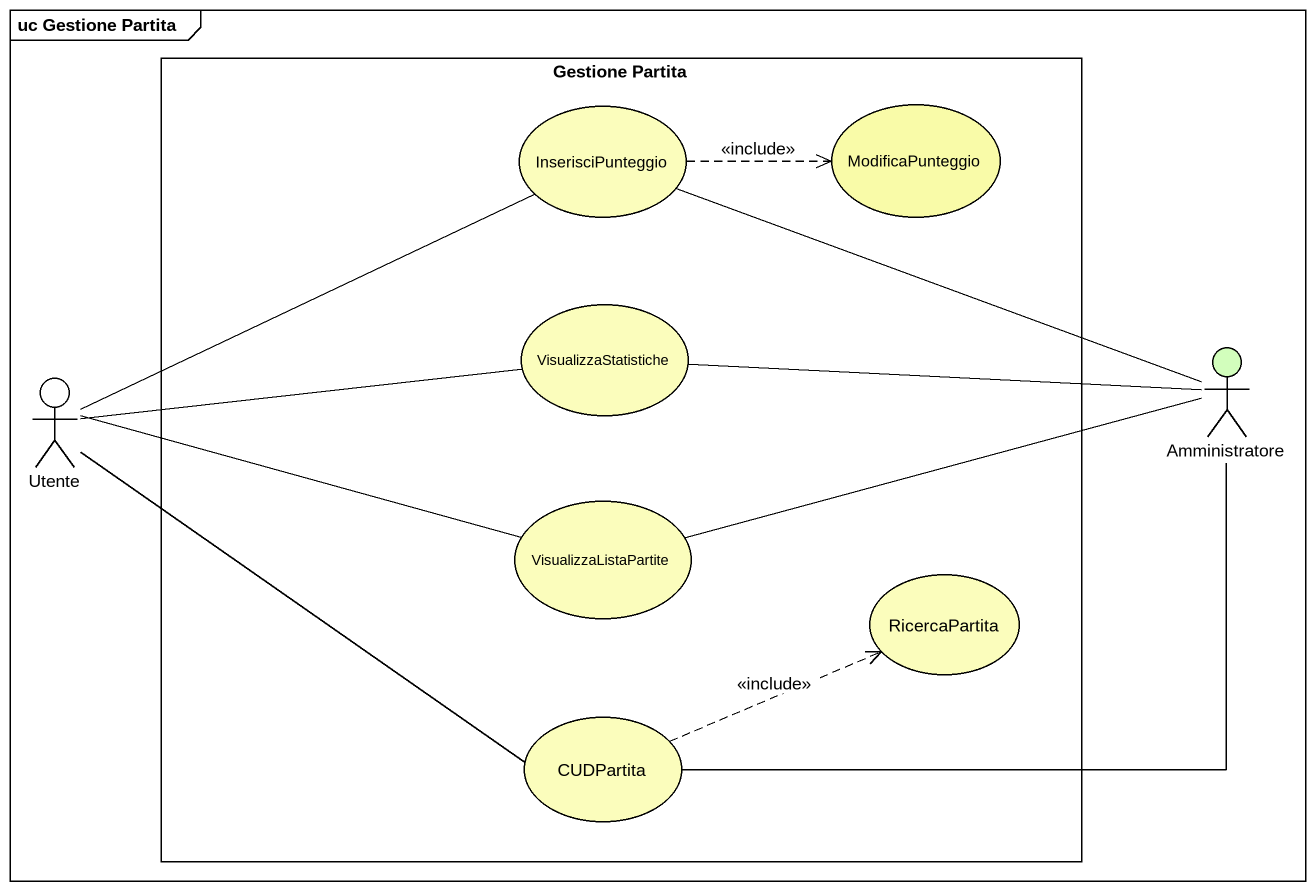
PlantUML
@startuml
mainframe uc Gestione Partita
rectangle "Gestione Partita" as Gestione_Partita {
  usecase InserisciPunteggio #FBFDBC
  usecase ModificaPunteggio #F9FBA8
  usecase VisualizzaStatistiche #FBFDBC
  usecase VisualizzaListaPartite #FBFDBC
  usecase RicercaPartita #FBFDBC
  usecase CUDPartita #FBFDBC
}
actor Amministratore #D2FEBC
actor Utente
InserisciPunteggio .right.> ModificaPunteggio : <<include>>
Amministratore -left- InserisciPunteggio
Amministratore -left- VisualizzaStatistiche
Amministratore -left- VisualizzaListaPartite
Amministratore -left- CUDPartita
Utente -right- InserisciPunteggio
Utente -right- VisualizzaStatistiche
Utente -right- VisualizzaListaPartite
Utente -right- CUDPartita
CUDPartita .right.> RicercaPartita : <<include>>
@enduml
